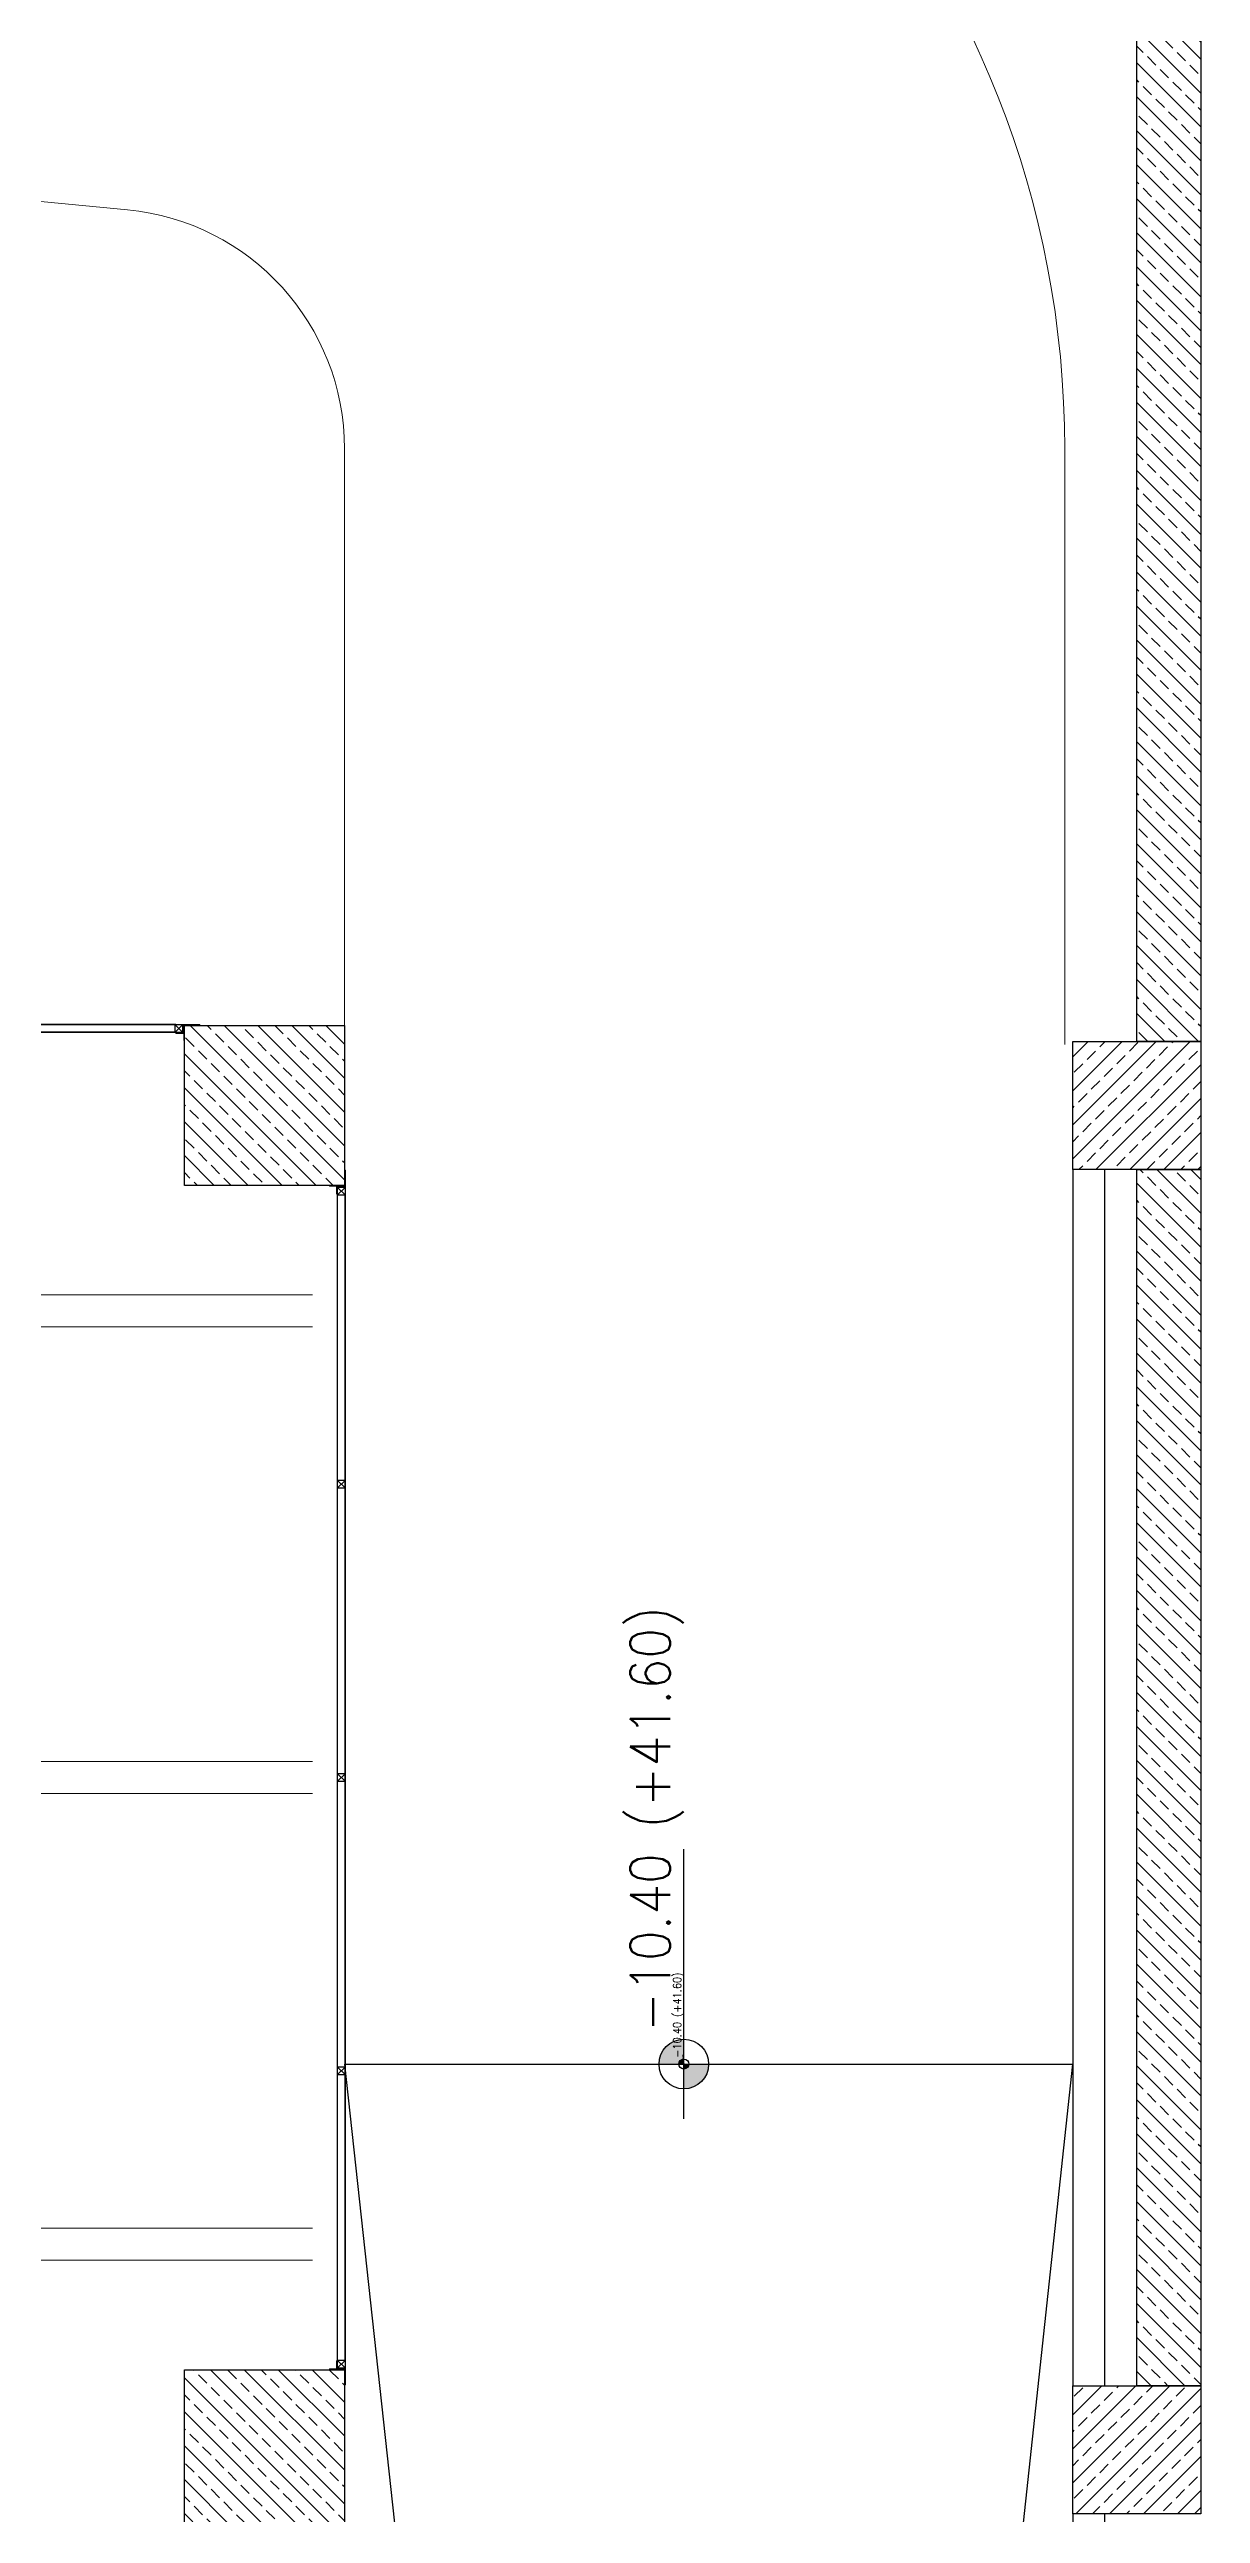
# Model space of a CAD drawing. Header units: metres. Extents: x -9802 to 773, y -8579 to 5125.
# Drawn here: x -1023 to -303, y -1676 to -136 of the extents above; entities that cross this region are included whole.
import ezdxf
from ezdxf.enums import TextEntityAlignment as Align

# ---------------------------------------------------------------- set-up
doc = ezdxf.new("R2010")
doc.units = ezdxf.units.M
doc.header["$MEASUREMENT"] = 0
doc.linetypes.add('HIDDEN', pattern=[9.525, 6.35, -3.175])
doc.layers.get('0').update_dxf_attribs({"color": 30, "lineweight": 0})
for name, color, linetype in [('AG-DOOR-OPENING', 9, 'HIDDEN'), ('AG-ELEV-02', 152, 'Continuous'), ('AI-Equipment unfixed', 7, 'Continuous'), ('V-0_Hatch_Concrete', 252, 'Continuous'), ('V-0_Notation_Level_200', 2, 'Continuous'), ('V-0_Notation_Level_200 @ 1', 2, 'Continuous'), ('V-0_Notation_Level_200 @ 10', 2, 'Continuous'), ('V-0_Notation_Level_200 @ 50', 2, 'Continuous'), ('V-2_Column', 160, 'Continuous'), ('V-2_Stair', 100, 'Continuous')]:
    doc.layers.add(name, color=color, linetype=linetype)
for name, color, linetype, lineweight in [('AG-Electrical', 133, 'Continuous', 9), ('AG-Profile_Steel', 122, 'Continuous', 15), ('AG-Wall', 4, 'Continuous', 20)]:
    doc.layers.add(name, color=color, linetype=linetype, lineweight=lineweight)
doc.styles.add('KOT', font='simplex.shx', dxfattribs={"width": 0.9})

# ---------------------------------------------------------------- blocks, each defined once
blk = doc.blocks.new('kolon 1x1')
at = {"layer": 'V-0_Hatch_Concrete'}
h = blk.add_hatch(dxfattribs=at)
h.set_pattern_fill('ANSI33', color=256, scale=0.6, angle=90)
h.set_pattern_definition([(135, (49.56922, -174.56495), (-0.10606602, -0.10606602), []), (135, (49.56922, -174.45888), (-0.10606602, -0.10606602), [0.075, -0.0375])])
h.paths.add_polyline_path([(1, -1), (1, 0), (0, 0), (0, -1)])
blk.add_lwpolyline([(0, -1), (0, 0), (1, 0), (1, -1)], close=True)
blk = doc.blocks.new('kolon 80x80')
at = {"layer": 'V-0_Hatch_Concrete'}
h = blk.add_hatch(dxfattribs=at)
h.set_pattern_fill('ANSI33', color=256, scale=0.6)
h.set_pattern_definition([(45, (-190.3679, -46.12143), (-0.10606602, 0.10606602), []), (45, (-190.26183, -46.12143), (-0.10606602, 0.10606602), [0.075, -0.0375])])
h.paths.add_polyline_path([(0, -0.8), (0.8, -0.8), (0.8, 0), (0, 0)])
blk.add_lwpolyline([(0, -0.8), (0, 0), (0.8, 0), (0.8, -0.8)], close=True)
blk = doc.blocks.new('JENERATOR')
at = {"layer": 'AG-Electrical', "ltscale": 0.3}
for p, q in [((-250, 20), (0, 20)), ((-230, 0), (0, 0)), ((-230, -271.7), (0, -271.7)), ((-230, -291.7), (0, -291.7)), ((0, -563.3), (-230, -563.3)), ((0, -583.3), (-250, -583.3))]:
    blk.add_line(p, q, dxfattribs=at)
blk = doc.blocks.new('A$C04FF08C9')
at = {"layer": 'AG-Profile_Steel', "ltscale": 2.5}
h = blk.add_hatch(dxfattribs=at)
h.set_pattern_fill('ANSI31', color=256, angle=180, style=0)
h.set_pattern_definition([(225, (66635.271, 654456.083), (2.24506403, -2.24506403), [])])
h.paths.add_polyline_path([(100, 7390), (95, 7390), (95, 7295), (0, 7295), (0, 7290), (100, 7290)])
h = blk.add_hatch(dxfattribs=at)
h.set_pattern_fill('ANSI31', color=256, angle=270, style=0)
h.set_pattern_definition([(315, (-1117067.0084, -16312.336), (2.24506403, 2.24506403), [])])
h.paths.add_polyline_path([(100, 7285), (50, 7285), (50, 7240), (45, 7240), (45, 7290), (100, 7290)])
h = blk.add_hatch(dxfattribs=at)
h.set_pattern_fill('ANSI31', color=256, angle=180, style=0)
h.set_pattern_definition([(225, (66635.2715, 653727.948), (2.24506403, -2.24506403), [])])
h.paths.add_polyline_path([(100, 0), (95, 0), (95, 95), (0, 95), (0, 100), (100, 100)])
h = blk.add_hatch(dxfattribs=at)
h.set_pattern_fill('ANSI31', color=256, angle=270, style=0)
h.set_pattern_definition([(315, (-1117067.0084, -23557.967), (2.24506403, 2.24506403), [])])
h.paths.add_polyline_path([(100, 105), (50, 105), (50, 150), (45, 150), (45, 100), (100, 100)])
at = {"layer": 'AG-DOOR-OPENING', "ltscale": 10}
for p, q in [((1907, 5502), (100, 5502)), ((1907, 1887), (100, 1887))]:
    blk.add_line(p, q, dxfattribs=at)
for centre, start, end in [((100, 5502), 270, 0), ((100, 1887), 0, 90)]:
    blk.add_arc(centre, 1808, start, end, dxfattribs=at)
at = {"layer": 'AG-ELEV-02', "ltscale": 2.5}
for p, q in [((50, 5552), (50, 7235)), ((52, 5552), (52, 7235)), ((98, 5552), (98, 7235)), ((100, 5552), (100, 7235)), ((50, 150), (50, 1837)), ((52, 150), (52, 1837)), ((98, 150), (98, 1837)), ((100, 150), (100, 1837))]:
    blk.add_line(p, q, dxfattribs=at)
for points in [[(100, 3745), (50, 3745), (50, 5452), (100, 5452)], [(50, 3645), (100, 3645), (100, 1937), (50, 1937)]]:
    blk.add_lwpolyline(points, close=True, dxfattribs=at)
at = {"layer": 'AG-Profile_Steel'}
for points in [[(100, 7390), (95, 7390), (95, 7295), (0, 7295), (0, 7290), (100, 7290)], [(98, 7237), (98, 7283), (52, 7283), (52, 7237)], [(98, 5504), (98, 5550), (52, 5550), (52, 5504)], [(98, 5454), (98, 5500), (52, 5500), (52, 5454)], [(98, 3697), (98, 3743), (52, 3743), (52, 3697)], [(98, 3647), (98, 3693), (52, 3693), (52, 3647)], [(98, 1889), (98, 1935), (52, 1935), (52, 1889)], [(98, 1839), (98, 1885), (52, 1885), (52, 1839)], [(100, 0), (95, 0), (95, 95), (0, 95), (0, 100), (100, 100)], [(98, 153), (98, 107), (52, 107), (52, 153)]]:
    blk.add_lwpolyline(points, close=True, dxfattribs=at)
for points in [[(100, 7285), (50, 7285), (50, 7240), (45, 7240), (45, 7290), (100, 7290), (100, 7285)], [(100, 7235), (100, 7285), (50, 7285), (50, 7235), (100, 7235)], [(98, 7283), (52, 7237)], [(98, 7237), (52, 7283)], [(100, 5502), (100, 5552), (50, 5552), (50, 5502), (100, 5502)], [(98, 5550), (52, 5504)], [(98, 5504), (52, 5550)], [(100, 5452), (100, 5502), (50, 5502), (50, 5452), (100, 5452)], [(98, 5500), (52, 5454)], [(98, 5454), (52, 5500)], [(100, 3695), (100, 3745), (50, 3745), (50, 3695), (100, 3695)], [(98, 3743), (52, 3697)], [(98, 3697), (52, 3743)], [(100, 3645), (100, 3695), (50, 3695), (50, 3645), (100, 3645)], [(98, 3693), (52, 3647)], [(98, 3647), (52, 3693)], [(100, 1887), (100, 1937), (50, 1937), (50, 1887), (100, 1887)], [(100, 1837), (100, 1887), (50, 1887), (50, 1837), (100, 1837)], [(98, 1935), (52, 1889)], [(98, 1889), (52, 1935)], [(98, 1885), (52, 1839)], [(98, 1839), (52, 1885)], [(100, 155), (100, 105), (50, 105), (50, 155), (100, 155)], [(100, 105), (50, 105), (50, 150), (45, 150), (45, 100), (100, 100), (100, 105)], [(98, 107), (52, 153)], [(98, 153), (52, 107)]]:
    blk.add_lwpolyline(points, dxfattribs=at)
blk = doc.blocks.new('A$C76B045A8')
blk.add_wipeout([(105, 185), (105, 235), (7485, 235), (7485, 185)])
at = {"layer": 'AG-Profile_Steel', "ltscale": 2.5}
h = blk.add_hatch(dxfattribs=at)
h.set_pattern_fill('ANSI31', color=256, angle=270, style=0)
h.set_pattern_definition([(315, (-647066.084, 66770.2696), (2.24506403, 2.24506403), [])])
h.paths.add_polyline_path([(0, 235), (0, 230), (95, 230), (95, 135), (100, 135), (100, 235)])
h = blk.add_hatch(dxfattribs=at)
h.set_pattern_fill('ANSI31', color=256, angle=360, style=0)
h.set_pattern_definition([(45, (23702.335, -1116932.0097), (-2.24506403, 2.24506403), [])])
h.paths.add_polyline_path([(105, 235), (105, 185), (150, 185), (150, 180), (100, 180), (100, 235)])
h = blk.add_hatch(dxfattribs=at)
h.set_pattern_fill('ANSI31', color=256, angle=360, style=0)
h.set_pattern_definition([(45, (31147.966, -1116932.0097), (-2.24506403, 2.24506403), [])])
h.paths.add_polyline_path([(7485, 235), (7485, 185), (7440, 185), (7440, 180), (7490, 180), (7490, 235)])
h = blk.add_hatch(dxfattribs=at)
h.set_pattern_fill('ANSI31', color=256, angle=270, style=0)
h.set_pattern_definition([(315, (-646137.9488, 66770.27), (2.24506403, 2.24506403), [])])
h.paths.add_polyline_path([(7590, 235), (7590, 230), (7495, 230), (7495, 135), (7490, 135), (7490, 235)])
at = {"layer": 'AG-ELEV-02', "ltscale": 2.5}
for p, q in [((7440, 235), (155, 235)), ((7440, 233), (155, 233)), ((7440, 187), (155, 187)), ((7440, 185), (155, 185))]:
    blk.add_line(p, q, dxfattribs=at)
at = {"layer": 'AG-Profile_Steel'}
for points in [[(0, 235), (0, 230), (95, 230), (95, 135), (100, 135), (100, 235)], [(153, 233), (107, 233), (107, 187), (153, 187)], [(1985, 233), (1939, 233), (1939, 187), (1985, 187)], [(3818, 233), (3772, 233), (3772, 187), (3818, 187)], [(5650, 233), (5604, 233), (5604, 187), (5650, 187)], [(7437, 233), (7483, 233), (7483, 187), (7437, 187)], [(7590, 235), (7590, 230), (7495, 230), (7495, 135), (7490, 135), (7490, 235)]]:
    blk.add_lwpolyline(points, close=True, dxfattribs=at)
for points in [[(105, 235), (105, 185), (150, 185), (150, 180), (100, 180), (100, 235), (105, 235)], [(155, 235), (105, 235), (105, 185), (155, 185), (155, 235)], [(107, 233), (153, 187)], [(153, 233), (107, 187)], [(1987, 235), (1937, 235), (1937, 185), (1987, 185), (1987, 235)], [(1939, 233), (1985, 187)], [(1985, 233), (1939, 187)], [(3820, 235), (3770, 235), (3770, 185), (3820, 185), (3820, 235)], [(3772, 233), (3818, 187)], [(3818, 233), (3772, 187)], [(5652, 235), (5602, 235), (5602, 185), (5652, 185), (5652, 235)], [(5604, 233), (5650, 187)], [(5650, 233), (5604, 187)], [(7435, 235), (7485, 235), (7485, 185), (7435, 185), (7435, 235)], [(7483, 233), (7437, 187)], [(7437, 233), (7483, 187)], [(7485, 235), (7485, 185), (7440, 185), (7440, 180), (7490, 180), (7490, 235), (7485, 235)]]:
    blk.add_lwpolyline(points, dxfattribs=at)
blk = doc.blocks.new('*U22')
h = blk.add_hatch(color=256)
h.paths.add_polyline_path([(0, 0), (248, 0, 0.414214), (0, 248)])
h.paths.add_polyline_path([(0, -248), (0, 0), (-248, 0, 0.414214)])
for p, q in [((0, 503), (0, -536)), ((-547, 0), (2149, 0))]:
    blk.add_line(p, q)
blk.add_circle((0, 0), 248)
at = {"style": 'KOT', "width": 0.9}
blk.add_attdef('BITMIS-KOT', text='', height=400, dxfattribs=at).set_placement((319, 15), align=Align.BOTTOM_LEFT)
blk.add_attdef('KABA-KOT', text='', height=400, dxfattribs=at).set_placement((314, -177), align=Align.TOP_LEFT)
blk = doc.blocks.new('*U108')
at = {"layer": 'V-0_Notation_Level_200 @ 1', "xscale": 0.00125, "yscale": 0.00125, "zscale": 0.00125, "rotation": 90}
blk.add_blockref('*U22', (-626.4, -1394.9), dxfattribs=at).add_auto_attribs({'BITMIS-KOT': '-10.40 (+41.60)'})
at = {"layer": 'V-0_Notation_Level_200 @ 10', "xscale": 0.0125, "yscale": 0.0125, "zscale": 0.0125, "rotation": 90}
blk.add_blockref('*U22', (-626.4, -1394.9), dxfattribs=at).add_auto_attribs({'BITMIS-KOT': '-10.40 (+41.60)'})
at = {"layer": 'V-0_Notation_Level_200 @ 50', "xscale": 0.06250000000000001, "yscale": 0.06250000000000001, "zscale": 0.06250000000000001, "rotation": 90}
blk.add_blockref('*U22', (-626.4, -1394.9), dxfattribs=at).add_auto_attribs({'BITMIS-KOT': '-10.40 (+41.60)'})
blk = doc.blocks.new('A$C09C70BEB')
at = {"layer": 'V-2_Stair', "ltscale": 2.5}
blk.add_line((-4.55, 2.41), (0, 2.41), dxfattribs=at)
at = {"layer": 'V-2_Stair', "color": 1, "ltscale": 2.5}
for points in [[(0.2, 0.4), (0.2, 8), (0, 8), (0, 0.4)], [(0.2, -8), (0.2, -0.4), (0, -0.4), (0, -8)]]:
    blk.add_lwpolyline(points, close=True, dxfattribs=at)
at = {"layer": 'V-2_Stair', "ltscale": 2.5}
for points in [[(-4.55, 2.41), (-3.095, -10.956)], [(-1.357, -10.217), (0, 2.41)]]:
    blk.add_lwpolyline(points, dxfattribs=at)

msp = doc.modelspace()

# ---------------------------------------------------------------- hatches: boundary and pattern name
at = {"layer": 'V-0_Hatch_Concrete', "ltscale": 0.3}
h = msp.add_hatch(dxfattribs=at)
h.set_pattern_fill('ANSI33', color=256, scale=60, angle=90)
h.paths.add_polyline_path([(-487.5, 264.1), (-836.7, 297.7), (-840.5, 257.9), (-512.7, 226.4), (-343.4, -89.8), (-343.4, -755.9), (-303.4, -755.9), (-303.4, -79.8)])
h = msp.add_hatch(dxfattribs=at)
h.set_pattern_fill('ANSI33', color=256, scale=60, angle=90)
h.paths.add_polyline_path([(-303.4, -835.9), (-343.4, -835.9), (-343.4, -1595.9), (-303.4, -1595.9)])

# ---------------------------------------------------------------- linework, layer by layer
at = {"color": 8, "ltscale": 2.5}
for points in [[(-2208.4, -360.9), (-2208.4, 4.2, -0.442544), (-1879.8, 302.8), (-931.1, 211.7, -0.386439), (-388.4, -385.5), (-388.4, -757.9)], [(-1758.4, -360.9), (-1758.4, -326, -0.442544), (-1594.1, -176.7), (-974.1, -236.2, -0.386439), (-838.4, -385.5), (-838.4, -745.9)]]:
    msp.add_lwpolyline(points, format="xyb", dxfattribs=at)
at = {"layer": 'AG-Wall', "ltscale": 2.5}
msp.add_line((-938.4, -825.9), (-938.4, -845.9), dxfattribs=at)
at = {"layer": 'V-2_Column'}
for points in [[(-303.4, -755.9), (-343.4, -755.9), (-343.4, -89.8), (-512.7, 226.4), (-840.5, 257.9), (-836.7, 297.7), (-487.5, 264.1), (-303.4, -79.8)], [(-303.4, -835.9), (-303.4, -1595.9), (-343.4, -1595.9), (-343.4, -835.9)]]:
    msp.add_lwpolyline(points, close=True, dxfattribs=at)

# ---------------------------------------------------------------- block references
at = {"ltscale": 2.5, "xscale": 0.1, "yscale": 0.1, "zscale": 0.1, "rotation": 90}
msp.add_blockref('A$C04FF08C9', (-928.9, -755.4), dxfattribs=at)
at = {"layer": 'AI-Equipment unfixed'}
msp.add_blockref('JENERATOR', (-858.4, -934.2), dxfattribs=at)
at = {"layer": 'V-0_Notation_Level_200'}
msp.add_blockref('*U108', (0, 0), dxfattribs=at)
at = {"layer": 'V-2_Column', "xscale": 100, "yscale": 100, "zscale": 100}
for name, p in [('kolon 1x1', (-938.4, -745.9)), ('kolon 80x80', (-383.4, -755.9)), ('kolon 1x1', (-938.4, -1585.9)), ('kolon 80x80', (-383.4, -1595.9))]:
    msp.add_blockref(name, p, dxfattribs=at)

# ---------------------------------------------------------------- next in the draw order: block references
at = {"ltscale": 2.5, "xscale": 0.1, "yscale": 0.1, "zscale": 0.1, "rotation": 270}
msp.add_blockref('A$C76B045A8', (-861.4, -836.4), dxfattribs=at)

# ---------------------------------------------------------------- next in the draw order: block references
at = {"layer": 'V-2_Stair', "ltscale": 0.3, "xscale": 100, "yscale": 100, "zscale": 100}
msp.add_blockref('A$C09C70BEB', (-383.4, -1635.9), dxfattribs=at)

doc.saveas('drawing.dxf')
